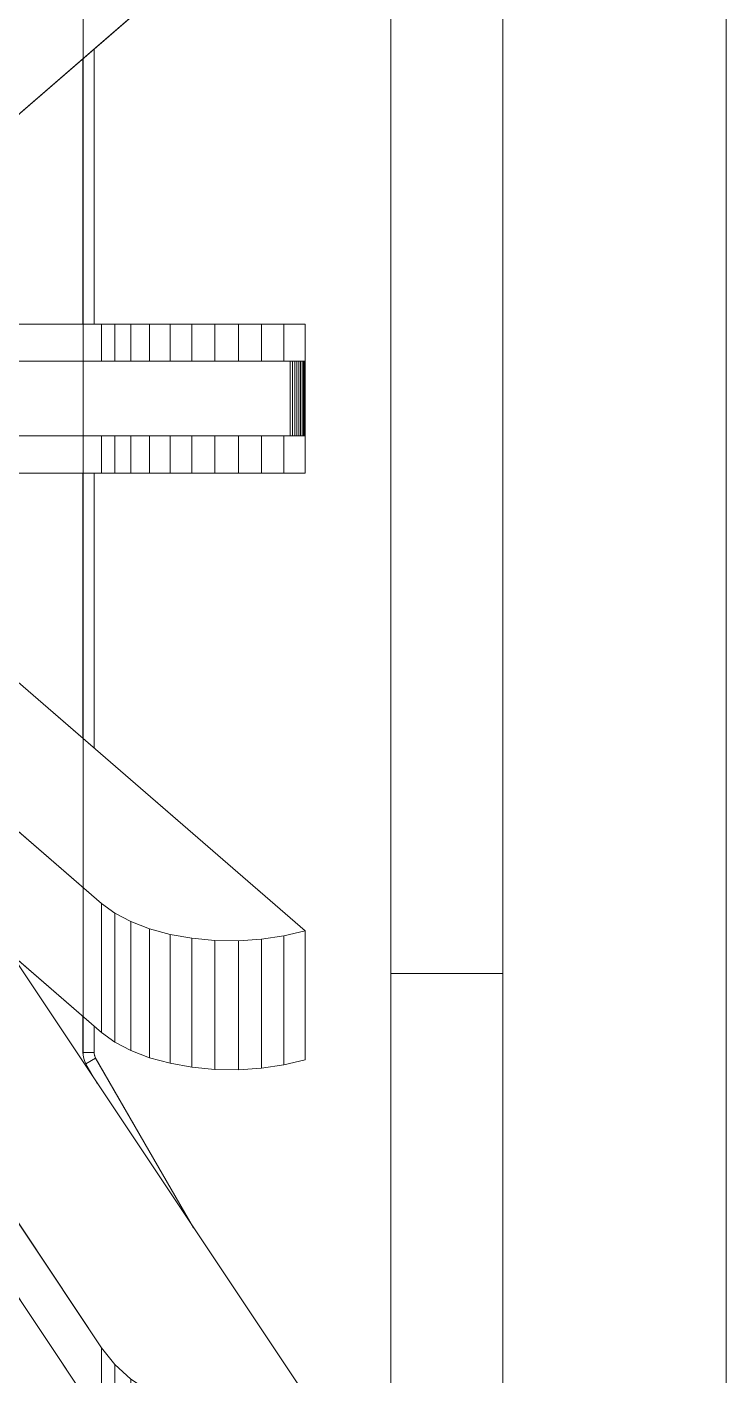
# Model space of a CAD drawing. Header units: centimetres. Extents: x 710 to 12582, y -437 to 1921.
# Drawn here: x 3749.43 to 3757.32, y 162.11 to 177.32 of the extents above; entities that cross this region are included whole.
import ezdxf

# ---------------------------------------------------------------- set-up
doc = ezdxf.new("R2010")
doc.units = ezdxf.units.CM
doc.layers.add('G-IMPT', color=7, linetype='Continuous', lineweight=9)
doc.layers.add('M-EQPM', color=7, linetype='Continuous', lineweight=9)

# ---------------------------------------------------------------- blocks, each defined once
blk = doc.blocks.new('EQ-01-016 - EQ-01-016_dwg_Agrupar_1130-1516233-Sección 4')
at = {"layer": 'G-IMPT'}
for p, q in [((3749.291, 166.806), (3752.57, 161.888)), ((3749.291, 166.806), (3752.57, 161.888)), ((3747.643, 166.369), (3750.275, 162.421)), ((3747.643, 165.529), (3750.275, 161.581)), ((3750.275, 162.421), (3750.424, 162.232)), ((3750.275, 162.421), (3750.275, 161.581)), ((3750.275, 162.421), (3750.424, 162.232)), ((3750.424, 162.232), (3750.275, 162.421)), ((3750.424, 162.232), (3750.606, 162.067)), ((3750.424, 162.232), (3750.424, 161.392))]:
    blk.add_line(p, q, dxfattribs=at)
at = {"layer": 'G-IMPT', "flags": 128}
for points in [[(3743.015, 161.928), (3743.224, 162.067), (3743.406, 162.232), (3743.555, 162.421), (3746.188, 166.369), (3746.291, 166.492), (3746.421, 166.594), (3746.573, 166.67), (3746.74, 166.717), (3746.915, 166.733), (3747.09, 166.717), (3747.257, 166.67), (3747.409, 166.594), (3747.539, 166.492), (3747.643, 166.369), (3750.275, 162.421)], [(3752.332, 161.79), (3752.57, 161.888), (3749.291, 166.806)], [(3750.275, 162.421), (3750.275, 161.581), (3747.643, 165.529), (3747.643, 166.369), (3747.643, 165.529), (3747.539, 165.652), (3747.539, 166.492)], [(3747.539, 166.492), (3747.643, 166.369), (3750.275, 162.421)], [(3747.643, 165.529), (3750.275, 161.581)], [(3750.275, 162.421), (3750.275, 161.581), (3750.424, 161.392), (3750.424, 162.232)], [(3750.606, 162.067), (3750.424, 162.232), (3750.606, 162.067), (3750.815, 161.928), (3751.047, 161.819), (3751.295, 161.743)], [(3750.424, 162.232), (3750.424, 161.392), (3750.606, 161.227), (3750.606, 162.067)]]:
    blk.add_lwpolyline(points, dxfattribs=at)
blk = doc.blocks.new('EQ-01-016 - EQ-01-016_dwg_Agrupar_1176-1516239-Sección 4')
at = {"layer": 'G-IMPT'}
for p, q in [((3747.755, 171.293), (3752.57, 167.124)), ((3747.755, 171.293), (3752.57, 167.124)), ((3747.643, 169.711), (3750.275, 167.431)), ((3747.643, 168.256), (3750.275, 165.976)), ((3750.275, 167.431), (3750.424, 167.322)), ((3750.275, 167.431), (3750.275, 165.976)), ((3750.275, 167.431), (3750.424, 167.322)), ((3750.275, 167.431), (3750.424, 167.322)), ((3750.424, 167.322), (3750.606, 167.227)), ((3750.424, 167.322), (3750.424, 165.868)), ((3750.606, 167.227), (3750.815, 167.147)), ((3750.606, 167.227), (3750.606, 165.772)), ((3750.606, 167.227), (3750.815, 167.147)), ((3750.606, 167.227), (3750.815, 167.147)), ((3750.815, 167.147), (3751.047, 167.084)), ((3750.815, 167.147), (3750.815, 165.692)), ((3750.815, 167.147), (3751.047, 167.084)), ((3751.047, 167.084), (3750.815, 167.147)), ((3751.047, 167.084), (3751.295, 167.04)), ((3751.047, 167.084), (3751.047, 165.629)), ((3751.047, 167.084), (3751.295, 167.04)), ((3751.295, 167.04), (3751.047, 167.084)), ((3751.295, 167.04), (3751.554, 167.016)), ((3751.295, 167.04), (3751.295, 165.585)), ((3751.554, 167.016), (3751.818, 167.012)), ((3751.554, 167.016), (3751.554, 165.561)), ((3752.079, 167.029), (3751.818, 167.012)), ((3751.818, 167.012), (3751.818, 165.557)), ((3752.332, 167.067), (3752.079, 167.029)), ((3752.079, 167.029), (3752.079, 165.575)), ((3752.57, 167.124), (3752.332, 167.067)), ((3752.332, 167.067), (3752.332, 165.612)), ((3752.57, 167.124), (3752.57, 165.669)), ((3750.275, 165.976), (3750.424, 165.868)), ((3750.424, 165.868), (3750.606, 165.772)), ((3750.606, 165.772), (3750.815, 165.692)), ((3750.815, 165.692), (3751.047, 165.629)), ((3751.295, 165.585), (3751.047, 165.629)), ((3752.079, 165.575), (3752.332, 165.612)), ((3752.57, 165.669), (3752.332, 165.612)), ((3751.295, 165.585), (3751.554, 165.561)), ((3751.818, 165.557), (3751.554, 165.561)), ((3751.818, 165.557), (3752.079, 165.575))]:
    blk.add_line(p, q, dxfattribs=at)
at = {"layer": 'G-IMPT', "flags": 128}
for points in [[(3752.332, 167.067), (3752.57, 167.124), (3747.755, 171.293), (3746.075, 171.293), (3741.26, 167.124), (3741.498, 167.067)], [(3743.555, 167.431), (3746.188, 169.711), (3746.291, 169.782), (3746.421, 169.841), (3746.573, 169.885), (3746.74, 169.912), (3746.915, 169.921), (3747.09, 169.912), (3747.257, 169.885), (3747.409, 169.841), (3747.539, 169.782), (3747.643, 169.711), (3750.275, 167.431)], [(3750.275, 167.431), (3747.643, 169.711)], [(3747.643, 169.711), (3747.643, 168.256), (3750.275, 165.976), (3750.275, 167.431)], [(3747.643, 168.256), (3750.275, 165.976), (3750.424, 165.868), (3750.606, 165.772)], [(3750.424, 167.322), (3750.424, 165.868), (3750.275, 165.976), (3750.275, 167.431)], [(3750.424, 167.322), (3750.424, 165.868), (3750.606, 165.772), (3750.606, 167.227)], [(3750.815, 167.147), (3750.815, 165.692), (3750.606, 165.772), (3750.606, 167.227)], [(3750.815, 167.147), (3750.815, 165.692), (3751.047, 165.629), (3751.047, 167.084)], [(3751.047, 167.084), (3751.047, 165.629), (3751.295, 165.585), (3751.554, 165.561), (3751.554, 167.016)], [(3751.295, 167.04), (3751.554, 167.016), (3751.818, 167.012), (3752.079, 167.029), (3752.332, 167.067)], [(3751.554, 167.016), (3751.295, 167.04), (3751.295, 165.585), (3751.295, 167.04)], [(3752.332, 167.067), (3752.332, 165.612), (3752.079, 165.575), (3752.079, 167.029), (3752.332, 167.067)], [(3752.57, 167.124), (3752.57, 165.669), (3752.57, 167.124), (3752.332, 167.067)], [(3752.332, 167.067), (3752.332, 165.612), (3752.57, 165.669)], [(3750.606, 165.772), (3750.815, 165.692), (3751.047, 165.629), (3751.295, 165.585), (3751.554, 165.561), (3751.818, 165.557), (3752.079, 165.575), (3752.332, 165.612), (3752.57, 165.669)]]:
    blk.add_lwpolyline(points, dxfattribs=at)
for points in [[(3750.606, 167.227), (3750.424, 167.322)], [(3751.818, 167.012), (3752.079, 167.029), (3752.079, 165.575), (3751.818, 165.557), (3751.818, 167.012), (3751.554, 167.016), (3751.554, 165.561), (3751.818, 165.557)]]:
    blk.add_lwpolyline(points, close=True, dxfattribs=at)
blk = doc.blocks.new('EQ-01-016 - EQ-01-016_dwg_Agrupar_1153-1516247-Sección 4')
at = {"layer": 'G-IMPT'}
for p, q in [((3753.54, 166.642), (3753.54, 179.662)), ((3754.8, 166.642), (3754.8, 179.662)), ((3753.54, 159.712), (3753.54, 166.642)), ((3754.8, 166.642), (3753.54, 166.642)), ((3753.54, 159.712), (3753.54, 166.642)), ((3753.54, 166.642), (3754.8, 166.642)), ((3754.8, 166.642), (3754.8, 159.712)), ((3754.8, 166.642), (3754.8, 159.712))]:
    blk.add_line(p, q, dxfattribs=at)
at = {"layer": 'G-IMPT', "flags": 128}
for points in [[(3754.8, 179.662), (3754.8, 166.642), (3753.54, 166.642), (3753.54, 179.662)], [(3753.54, 166.642), (3753.54, 179.662), (3754.8, 179.662), (3754.8, 166.642)], [(3754.8, 166.642), (3754.8, 159.712), (3753.54, 159.712), (3753.54, 166.642)]]:
    blk.add_lwpolyline(points, dxfattribs=at)
blk = doc.blocks.new('EQ-01-016 - EQ-01-016_dwg_Agrupar_1164-1516250-Sección 4')
at = {"layer": 'G-IMPT'}
blk.add_line((3747.755, 174.963), (3752.57, 179.132), dxfattribs=at)
at = {"layer": 'G-IMPT', "flags": 128}
blk.add_lwpolyline([(3752.332, 179.189), (3752.57, 179.132), (3747.755, 174.963)], dxfattribs=at)
blk.add_lwpolyline([(3752.332, 179.189), (3752.57, 179.132), (3747.755, 174.963)], dxfattribs=at)
blk = doc.blocks.new('EQ-01-016 - EQ-01-016_dwg_Agrupar_1147-1516260-Sección 4')
at = {"layer": 'G-IMPT'}
for p, q in [((3757.32, 94.252), (3757.32, 186.592)), ((3757.32, 94.252), (3757.32, 186.592)), ((3750.191, 177.072), (3750.191, 173.968)), ((3750.191, 177.072), (3750.191, 173.968)), ((3750.192, 177.073), (3750.192, 173.968)), ((3750.065, 173.968), (3750.065, 176.963)), ((3750.065, 176.963), (3750.065, 173.968)), ((3750.065, 173.968), (3750.065, 176.963)), ((3750.065, 169.293), (3750.065, 172.288)), ((3750.065, 172.288), (3750.065, 169.293)), ((3750.065, 169.293), (3750.065, 172.288)), ((3750.191, 172.288), (3750.191, 169.184)), ((3750.191, 172.288), (3750.191, 169.184)), ((3750.191, 172.288), (3750.191, 169.184)), ((3750.065, 165.75), (3750.065, 166.158)), ((3750.065, 165.75), (3750.065, 166.158)), ((3750.191, 166.049), (3750.191, 165.75)), ((3750.191, 166.049), (3750.191, 165.75)), ((3750.191, 166.049), (3750.191, 165.75)), ((3750.067, 165.724), (3750.065, 165.75)), ((3750.065, 165.75), (3750.191, 165.75)), ((3750.071, 165.698), (3750.067, 165.724)), ((3750.067, 165.724), (3750.071, 165.698)), ((3750.077, 165.673), (3750.071, 165.698)), ((3750.077, 165.673), (3750.071, 165.698)), ((3750.077, 165.673), (3750.087, 165.648)), ((3750.087, 165.648), (3750.077, 165.673)), ((3750.099, 165.624), (3750.087, 165.648)), ((3750.087, 165.648), (3750.099, 165.624)), ((3750.099, 165.624), (3750.208, 165.687)), ((3750.227, 165.403), (3750.099, 165.624)), ((3750.227, 165.403), (3750.099, 165.624)), ((3750.227, 165.403), (3750.099, 165.624)), ((3750.191, 165.75), (3750.192, 165.737)), ((3750.194, 165.724), (3750.208, 165.687)), ((3750.208, 165.687), (3751.313, 163.774)), ((3751.313, 163.774), (3750.208, 165.687))]:
    blk.add_line(p, q, dxfattribs=at)
at = {"layer": 'G-IMPT', "flags": 128}
for points in [[(3757.32, 94.252), (3757.32, 186.592), (3754.8, 186.592)], [(3750.065, 166.158), (3750.065, 165.75), (3750.067, 165.724), (3750.067, 180.532)], [(3750.194, 165.724), (3750.192, 165.737), (3750.192, 165.735)], [(3750.194, 165.727), (3750.194, 165.724), (3750.197, 165.712)], [(3750.197, 165.712), (3750.202, 165.699), (3751.317, 163.768)], [(3750.201, 165.701), (3750.202, 165.699), (3750.203, 165.697)], [(3750.208, 165.687), (3750.202, 165.699), (3750.203, 165.697)]]:
    blk.add_lwpolyline(points, dxfattribs=at)
blk = doc.blocks.new('EQ-01-016 - EQ-01-016_dwg_Agrupar_1243-1516337-Sección 4')
at = {"layer": 'G-IMPT'}
for p, q in [((3741.428, 173.548), (3752.402, 173.548)), ((3752.402, 173.548), (3752.57, 173.548)), ((3752.402, 173.548), (3752.428, 173.548)), ((3752.57, 173.548), (3752.402, 173.548)), ((3752.402, 173.548), (3752.428, 173.548)), ((3752.402, 173.548), (3752.402, 172.708)), ((3752.428, 173.548), (3752.454, 173.548)), ((3752.454, 173.548), (3752.428, 173.548)), ((3752.428, 173.548), (3752.428, 172.708)), ((3752.428, 173.548), (3752.428, 172.708)), ((3752.454, 173.548), (3752.478, 173.548)), ((3752.478, 173.548), (3752.454, 173.548)), ((3752.454, 172.708), (3752.454, 173.548)), ((3752.454, 172.708), (3752.454, 173.548)), ((3752.478, 173.548), (3752.501, 173.548)), ((3752.501, 173.548), (3752.478, 173.548)), ((3752.478, 172.708), (3752.478, 173.548)), ((3752.478, 172.708), (3752.478, 173.548)), ((3752.501, 173.548), (3752.521, 173.548)), ((3752.521, 173.548), (3752.501, 173.548)), ((3752.501, 173.548), (3752.501, 172.708)), ((3752.501, 173.548), (3752.501, 172.708)), ((3752.521, 173.548), (3752.538, 173.548)), ((3752.521, 173.548), (3752.538, 173.548)), ((3752.521, 172.708), (3752.521, 173.548)), ((3752.521, 173.548), (3752.521, 172.708)), ((3752.552, 173.548), (3752.538, 173.548)), ((3752.552, 173.548), (3752.538, 173.548)), ((3752.538, 172.708), (3752.538, 173.548)), ((3752.538, 172.708), (3752.538, 173.548)), ((3752.552, 173.548), (3752.562, 173.548)), ((3752.562, 173.548), (3752.552, 173.548)), ((3752.552, 173.548), (3752.552, 172.708)), ((3752.552, 173.548), (3752.552, 172.708)), ((3752.562, 173.548), (3752.568, 173.548)), ((3752.562, 173.548), (3752.568, 173.548)), ((3752.562, 173.548), (3752.562, 172.708)), ((3752.562, 173.548), (3752.562, 172.708)), ((3752.57, 173.548), (3752.568, 173.548)), ((3752.57, 173.548), (3752.568, 173.548)), ((3752.568, 172.708), (3752.568, 173.548)), ((3752.568, 172.708), (3752.568, 173.548)), ((3752.57, 173.548), (3752.57, 172.708)), ((3752.57, 173.548), (3752.57, 172.708)), ((3752.57, 172.708), (3752.57, 173.548)), ((3741.428, 172.708), (3752.402, 172.708)), ((3741.428, 172.708), (3752.402, 172.708)), ((3752.402, 172.708), (3752.428, 172.708)), ((3752.402, 172.708), (3752.57, 172.708)), ((3752.57, 172.708), (3752.402, 172.708)), ((3752.402, 172.708), (3752.428, 172.708)), ((3752.454, 172.708), (3752.428, 172.708)), ((3752.454, 172.708), (3752.428, 172.708)), ((3752.454, 172.708), (3752.478, 172.708)), ((3752.478, 172.708), (3752.454, 172.708)), ((3752.478, 172.708), (3752.501, 172.708)), ((3752.478, 172.708), (3752.501, 172.708)), ((3752.521, 172.708), (3752.501, 172.708)), ((3752.521, 172.708), (3752.501, 172.708)), ((3752.521, 172.708), (3752.538, 172.708)), ((3752.538, 172.708), (3752.521, 172.708)), ((3752.538, 172.708), (3752.552, 172.708)), ((3752.552, 172.708), (3752.538, 172.708)), ((3752.552, 172.708), (3752.562, 172.708)), ((3752.562, 172.708), (3752.552, 172.708)), ((3752.562, 172.708), (3752.568, 172.708)), ((3752.568, 172.708), (3752.562, 172.708)), ((3752.568, 172.708), (3752.57, 172.708)), ((3752.57, 172.708), (3752.568, 172.708))]:
    blk.add_line(p, q, dxfattribs=at)
at = {"layer": 'G-IMPT', "flags": 128}
for points in [[(3741.428, 173.548), (3741.428, 172.708), (3741.428, 173.548), (3752.402, 173.548), (3752.402, 172.708), (3741.428, 172.708), (3741.402, 172.708), (3741.402, 173.548), (3741.428, 173.548), (3752.402, 173.548), (3752.402, 172.708), (3752.428, 172.708), (3752.428, 173.548), (3752.402, 173.548)], [(3752.402, 172.708), (3752.428, 172.708), (3752.428, 173.548), (3752.402, 173.548)], [(3752.57, 173.548), (3752.57, 172.708), (3752.568, 172.708), (3752.568, 173.548), (3752.57, 173.548), (3752.57, 172.708)]]:
    blk.add_lwpolyline(points, dxfattribs=at)
for points in [[(3752.454, 173.548), (3752.478, 173.548), (3752.478, 172.708), (3752.454, 172.708), (3752.454, 173.548), (3752.428, 173.548), (3752.428, 172.708), (3752.454, 172.708)], [(3752.428, 173.548), (3752.428, 172.708), (3752.454, 172.708), (3752.454, 173.548)], [(3752.478, 173.548), (3752.478, 172.708), (3752.478, 173.548), (3752.501, 173.548), (3752.501, 172.708), (3752.478, 172.708), (3752.454, 172.708), (3752.454, 173.548)], [(3752.501, 173.548), (3752.501, 172.708), (3752.478, 172.708), (3752.478, 173.548)], [(3752.538, 173.548), (3752.538, 172.708), (3752.521, 172.708), (3752.521, 173.548), (3752.501, 173.548), (3752.501, 172.708), (3752.521, 172.708), (3752.521, 173.548)], [(3752.501, 173.548), (3752.521, 173.548), (3752.521, 172.708), (3752.521, 173.548), (3752.538, 173.548), (3752.538, 172.708), (3752.521, 172.708), (3752.501, 172.708)], [(3752.552, 173.548), (3752.562, 173.548), (3752.562, 172.708), (3752.552, 172.708), (3752.552, 173.548), (3752.538, 173.548), (3752.538, 172.708), (3752.552, 172.708)], [(3752.538, 173.548), (3752.538, 172.708), (3752.552, 172.708), (3752.552, 173.548)], [(3752.562, 173.548), (3752.552, 173.548), (3752.552, 172.708), (3752.562, 172.708), (3752.562, 173.548), (3752.568, 173.548), (3752.568, 172.708), (3752.562, 172.708)], [(3752.568, 173.548), (3752.568, 172.708), (3752.562, 172.708), (3752.562, 173.548)], [(3752.57, 173.548), (3752.57, 172.708), (3752.568, 172.708), (3752.568, 173.548)]]:
    blk.add_lwpolyline(points, close=True, dxfattribs=at)
blk = doc.blocks.new('EQ-01-016 - EQ-01-016_dwg_Agrupar_1201-1516343-Sección 4')
at = {"layer": 'G-IMPT'}
for p, q in [((3747.643, 173.968), (3750.275, 173.968)), ((3750.275, 173.968), (3750.424, 173.968)), ((3750.275, 173.968), (3750.275, 173.548)), ((3750.424, 173.968), (3750.606, 173.968)), ((3750.424, 173.968), (3750.424, 173.548)), ((3750.424, 173.968), (3750.424, 173.548)), ((3750.424, 173.968), (3750.424, 173.548)), ((3750.606, 173.968), (3750.815, 173.968)), ((3750.606, 173.968), (3750.606, 173.548)), ((3750.606, 173.548), (3750.606, 173.968)), ((3750.815, 173.968), (3751.047, 173.968)), ((3750.815, 173.968), (3750.815, 173.548)), ((3751.047, 173.968), (3751.295, 173.968)), ((3751.047, 173.968), (3751.047, 173.548)), ((3751.047, 173.548), (3751.047, 173.968)), ((3751.295, 173.968), (3751.554, 173.968)), ((3751.295, 173.968), (3751.295, 173.548)), ((3751.295, 173.968), (3751.554, 173.968)), ((3751.295, 173.548), (3751.295, 173.968)), ((3751.554, 173.968), (3751.818, 173.968)), ((3751.554, 173.968), (3751.554, 173.548)), ((3751.554, 173.548), (3751.554, 173.968)), ((3751.554, 173.968), (3751.554, 173.548)), ((3752.079, 173.968), (3751.818, 173.968)), ((3751.818, 173.968), (3751.818, 173.548)), ((3751.818, 173.968), (3752.079, 173.968)), ((3751.818, 173.548), (3751.818, 173.968)), ((3752.332, 173.968), (3752.079, 173.968)), ((3752.079, 173.968), (3752.079, 173.548)), ((3752.079, 173.968), (3752.332, 173.968)), ((3752.079, 173.968), (3752.079, 173.548)), ((3752.57, 173.968), (3752.332, 173.968)), ((3752.332, 173.968), (3752.332, 173.548)), ((3752.332, 173.968), (3752.57, 173.968)), ((3752.332, 173.968), (3752.332, 173.548)), ((3752.332, 173.968), (3752.332, 173.548)), ((3752.57, 173.968), (3752.57, 172.288)), ((3750.275, 172.708), (3750.275, 172.288)), ((3750.424, 172.708), (3750.424, 172.288)), ((3750.424, 172.708), (3750.424, 172.288)), ((3750.606, 172.708), (3750.606, 172.288)), ((3750.815, 172.708), (3750.815, 172.288)), ((3751.047, 172.708), (3751.047, 172.288)), ((3751.295, 172.708), (3751.295, 172.288)), ((3751.554, 172.708), (3751.554, 172.288)), ((3751.554, 172.708), (3751.554, 172.288)), ((3751.818, 172.708), (3751.818, 172.288)), ((3752.079, 172.708), (3752.079, 172.288)), ((3752.079, 172.708), (3752.079, 172.288)), ((3752.332, 172.708), (3752.332, 172.288)), ((3752.332, 172.708), (3752.332, 172.288)), ((3747.643, 172.288), (3750.275, 172.288)), ((3750.275, 172.288), (3750.424, 172.288)), ((3750.424, 172.288), (3750.606, 172.288)), ((3750.424, 172.288), (3750.606, 172.288)), ((3750.606, 172.288), (3750.815, 172.288)), ((3750.815, 172.288), (3751.047, 172.288)), ((3751.295, 172.288), (3751.047, 172.288)), ((3751.295, 172.288), (3751.554, 172.288)), ((3751.295, 172.288), (3751.554, 172.288)), ((3751.818, 172.288), (3751.554, 172.288)), ((3751.818, 172.288), (3752.079, 172.288)), ((3752.079, 172.288), (3752.332, 172.288)), ((3752.079, 172.288), (3752.332, 172.288)), ((3752.57, 172.288), (3752.332, 172.288)), ((3752.332, 172.288), (3752.57, 172.288)), ((3752.332, 172.288), (3752.57, 172.288))]:
    blk.add_line(p, q, dxfattribs=at)
at = {"layer": 'G-IMPT', "flags": 128}
for points in [[(3743.555, 173.968), (3746.188, 173.968), (3746.291, 173.968), (3746.421, 173.968), (3746.573, 173.968), (3746.74, 173.968), (3746.915, 173.968), (3747.09, 173.968), (3747.257, 173.968), (3747.409, 173.968), (3747.539, 173.968), (3747.643, 173.968), (3750.275, 173.968), (3750.424, 173.968)], [(3750.275, 173.548), (3750.275, 173.968), (3747.643, 173.968), (3747.539, 173.968), (3747.409, 173.968), (3747.409, 173.548)], [(3750.275, 173.548), (3750.275, 173.968), (3750.424, 173.968)], [(3750.606, 173.968), (3750.424, 173.968), (3750.606, 173.968), (3750.815, 173.968), (3751.047, 173.968), (3751.295, 173.968)], [(3750.606, 173.548), (3750.606, 173.968), (3750.815, 173.968), (3750.815, 173.548)], [(3751.047, 173.968), (3750.815, 173.968), (3750.815, 173.548)], [(3751.295, 173.968), (3751.047, 173.968), (3751.047, 173.548)], [(3751.554, 173.968), (3751.295, 173.968), (3751.295, 173.548)], [(3751.554, 173.968), (3751.818, 173.968), (3752.079, 173.968)], [(3751.818, 173.548), (3751.818, 173.968), (3751.554, 173.968)], [(3752.079, 173.548), (3752.079, 173.968), (3752.332, 173.968)], [(3752.57, 173.968), (3752.57, 172.288), (3752.57, 173.968), (3752.332, 173.968)], [(3747.643, 172.708), (3747.643, 172.288), (3750.275, 172.288), (3750.275, 172.708)], [(3750.424, 172.288), (3750.275, 172.288), (3750.275, 172.708)], [(3750.424, 172.708), (3750.424, 172.288), (3750.606, 172.288), (3750.606, 172.708)], [(3750.815, 172.708), (3750.815, 172.288), (3750.606, 172.288), (3750.606, 172.708)], [(3750.815, 172.708), (3750.815, 172.288), (3751.047, 172.288), (3751.047, 172.708)], [(3751.047, 172.708), (3751.047, 172.288), (3751.295, 172.288)], [(3751.295, 172.288), (3751.554, 172.288), (3751.554, 172.708)], [(3751.554, 172.288), (3751.818, 172.288), (3751.818, 172.708)], [(3752.079, 172.288), (3751.818, 172.288), (3751.818, 172.708)], [(3752.332, 172.708), (3752.332, 172.288), (3752.079, 172.288), (3752.079, 172.708)], [(3743.555, 172.288), (3746.188, 172.288), (3746.291, 172.288), (3746.421, 172.288), (3746.573, 172.288), (3746.74, 172.288), (3746.915, 172.288), (3747.09, 172.288), (3747.257, 172.288), (3747.409, 172.288), (3747.539, 172.288), (3747.643, 172.288), (3750.275, 172.288), (3750.424, 172.288)], [(3750.606, 172.288), (3750.815, 172.288), (3751.047, 172.288), (3751.295, 172.288)], [(3751.554, 172.288), (3751.818, 172.288), (3752.079, 172.288)]]:
    blk.add_lwpolyline(points, dxfattribs=at)
blk.add_lwpolyline([(3751.295, 172.708), (3751.295, 172.288)], close=True, dxfattribs=at)
blk = doc.blocks.new('EQ-01-016 - EQ-01-016_dwg_Agrupar_468-1516421-Sección 4')
for name in ['EQ-01-016 - EQ-01-016_dwg_Agrupar_1147-1516260-Sección 4', 'EQ-01-016 - EQ-01-016_dwg_Agrupar_1153-1516247-Sección 4', 'EQ-01-016 - EQ-01-016_dwg_Agrupar_1164-1516250-Sección 4', 'EQ-01-016 - EQ-01-016_dwg_Agrupar_1201-1516343-Sección 4', 'EQ-01-016 - EQ-01-016_dwg_Agrupar_1243-1516337-Sección 4', 'EQ-01-016 - EQ-01-016_dwg_Agrupar_1176-1516239-Sección 4', 'EQ-01-016 - EQ-01-016_dwg_Agrupar_1130-1516233-Sección 4']:
    blk.add_blockref(name, (0, 0))
blk = doc.blocks.new('EQ-01-016 - EQ-01-016_dwg_Agrupar_448-1516422-Sección 4')
blk.add_blockref('EQ-01-016 - EQ-01-016_dwg_Agrupar_468-1516421-Sección 4', (0, 0))
blk = doc.blocks.new('EQ-01-016 - EQ-01-016_dwg_Agrupar_449-1516423-Sección 4')
blk.add_blockref('EQ-01-016 - EQ-01-016_dwg_Agrupar_448-1516422-Sección 4', (0, 0))
blk = doc.blocks.new('EQ-01-016 - EQ-01-016_dwg-1515889-Sección 4')
blk.add_blockref('EQ-01-016 - EQ-01-016_dwg_Agrupar_449-1516423-Sección 4', (0, 0))
blk = doc.blocks.new('EQ-01-016 - EQ-01-016-1497252-Sección 4')
blk.add_blockref('EQ-01-016 - EQ-01-016_dwg-1515889-Sección 4', (0, 0))
blk = doc.blocks.new('PQ_RVR_MEP-01_ZZ_ZZ_MO_T_A_rvt-1-Sección 4')
at = {"layer": 'M-EQPM', "lineweight": 9}
blk.add_blockref('EQ-01-016 - EQ-01-016-1497252-Sección 4', (0, 0), dxfattribs=at)

msp = doc.modelspace()

# ---------------------------------------------------------------- block references
at = {"lineweight": 5}
msp.add_blockref('PQ_RVR_MEP-01_ZZ_ZZ_MO_T_A_rvt-1-Sección 4', (0, 0), dxfattribs=at)

doc.saveas('drawing.dxf')
